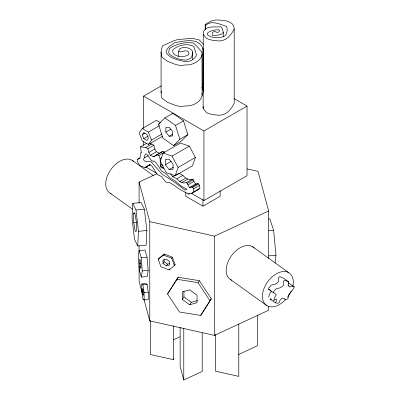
<?xml version="1.0" encoding="UTF-8"?>
<svg xmlns="http://www.w3.org/2000/svg" width="400" height="400" viewBox="0 0 400 400"><rect width="100%" height="100%" fill="white"/><g stroke="black" fill="none" stroke-linecap="round" stroke-linejoin="round"><path stroke-width="0.6" d="M132.795 203.315L132.045 217.985L134.515 239.31L137.73 245.965L146.105 245.21L146.85 230.54L144.38 209.215L141.165 202.56L132.795 203.315L136.005 209.965L138.475 231.29L137.73 245.965M205.18 29.625L205.18 24.63C209.105 21.485 214.03 19.395 219.145 20.07C224.945 20.43 234.195 21.205 234.2 28.975L234.2 103.255C231.205 109.305 226.765 114.885 219.525 115.23C215.1 115.005 210.58 114.61 206.525 112.68L203.13 108.54L203.285 32.165C206.155 24.995 215.045 27.495 221.11 26.805L222.285 28.715L223.36 32.31L223.36 36.68M203.13 108.54L203.285 106.445M275.095 263.11L275.965 255.205L273.63 230.33L269.825 218.835L268.615 218.945M275.455 302.865L276.66 299.985L276.035 298.945L273.6 300.74L274.5 297.675L276.31 294.855L274.77 293.265L273.55 292.85L268.575 289.28L268.87 287.83L271.285 285.07L274.935 284.355L277.36 282.905L278.565 281.69L278.245 280.53L278.515 277.79L279.72 276.58L283.705 278.315L288.675 281.885L288.13 286.07L288.425 285.28L289.675 286.995L292.105 285.865L294.27 286.835C293.045 291.3 287.3 293.39 288.01 298.695L284.945 299.785L284.62 298.605L282.16 298.09L280.03 300.075L279.74 301.54L278.83 302.96L277.605 303.195L275.455 302.865L270.48 299.3L270.965 298.145M139.135 250.605L138.19 256.735L139.29 269.965L141.33 277.065L147.215 276.535L148.16 270.405L147.06 257.175L145.02 250.075L139.135 250.605L141.175 257.705L142.27 270.93L141.33 277.065M178.625 56.425L178.625 51.455L179.565 48.915C183.605 46.28 188.86 47.28 192.185 50.53L192.495 52.4L191.96 56.245L190.985 57.995L186.57 60.115C180.27 60.055 173.91 58.005 169.11 53.865L168.73 52.11L169.5 48.48C176.35 43.875 185.225 41.69 193.38 43.055L196.67 45.95L201.94 52.245L202.15 95.425C200.15 103.08 192.15 106.25 184.885 105.97C178.675 107.67 173.16 104.315 167.525 102.325A120.175 69.38 0 0 1 161.605 97.725L161.085 92.96L161.085 51.96L162.195 46.51L162.745 45.675L174.41 40.505L178.03 39.56L192.21 38.3L199.25 39.95L203.5 44.375M161.085 92.96L161.455 91.14M273.55 292.85L273.845 291.4L276.26 288.635L279.91 287.925L282.33 286.47L283.535 285.255L283.22 284.095L283.49 281.355L284.69 280.145L288.675 281.885M203.045 92.565L203.365 91.285L202.885 89.39L202.885 48.395C198.11 37 183.84 41.19 174.71 42.63L168.89 46.91L166.21 50.73L166.06 52.34C169.485 58.19 176.735 59.65 182.805 61.11C187.8 62.995 193.01 60.395 196.055 56.34L196.335 54.42L193.89 46.505C187.08 42.89 178.92 45.105 173.04 49.51L172.625 51.43L173.32 53.43C177.15 57.32 183.51 57.485 188.135 54.985L189.01 53.65L188.3 51.865L187.34 51.14C184.26 49.82 181.575 52.975 178.625 51.455M268.63 297.175L269.525 294.11L271.335 291.29L269.8 289.7M163.15 153.065L160.265 161.35L166.285 172.69L175.19 175.745L192.49 165.755L195.38 157.47L189.36 146.13L180.45 143.075L163.15 153.065L172.06 156.12L178.08 167.46L175.19 175.745M202.15 54.43C200.15 62.08 192.15 65.255 184.885 64.97C178.675 66.67 173.16 63.315 167.525 61.33A120.175 69.38 0 0 1 161.605 56.73L161.085 51.96M167.56 293.935L178.18 277.27L199.395 280.68L211.32 298.765L202.03 313.44L200.695 315.43L179.485 312.02L167.56 293.935L178.18 277.27M200.695 315.43L211.32 298.765M234.2 28.975C231.205 35.025 226.765 40.605 219.525 40.95C215.1 40.725 210.58 40.33 206.525 38.4L203.13 34.26M158.215 259.33L158.915 258.285L164.31 254.03L172.41 257.205L175.115 264.63L174.415 265.675L169.015 269.925L160.915 266.755L158.215 259.33L163.61 255.075L164.31 254.03M162.96 263.445L162.96 260.055L166.315 259.11L169.665 261.555L169.665 264.945L166.315 265.89L162.96 263.445L164.12 261.715L164.12 259.46M166.315 265.89L167.475 264.16L169.71 263.53M174.415 265.675L171.71 258.245L172.41 257.205M169.015 269.925L169.715 268.885M182.3 299.385L182.3 291.935L189.67 289.86L197.035 295.23L197.035 302.68L189.67 304.755L182.3 299.385L183.935 296.945L183.935 291.36M176.845 279.26L198.06 282.67L199.395 280.68M189.67 304.755L191.305 302.315L197.535 300.56M160.515 122.72L156.4 120.345L142.235 128.525L139.15 132.915L142.235 140.865L148.405 144.43L162.57 136.25M142.235 134.695L143.775 132.5L146.86 134.28L148.405 138.26L146.86 140.45L143.775 138.67L142.235 134.695L144.91 133.15M148.405 144.43L151.49 140.04L161.985 133.98M223.36 32.31L221.31 34.375L217.57 35.145L212.46 35.495L212.13 34.63L212.435 32.75L213.2 31.965L214.46 31.42L217.01 32.355L218.345 32.245L219.355 31.26L219.605 30.325L218.28 29.69L214.06 30.115L211.045 30.95L208.03 32.525L207.24 34.155L207.755 35.035C213.19 38.59 219.455 38.495 225.19 35.83C226.96 33.095 228.125 29.34 226.305 26.34C219.84 24.24 211.325 19.81 205.52 25.515L205.52 29.26M158.52 124.29L164.85 117.93L172.825 113.325L183.5 120.81L187.845 134.655L181.515 141.015L173.54 145.62L162.87 138.135L158.52 124.29L159.585 123.675M171.98 114.175L172.825 113.325M173.54 145.62L179.87 139.26L187.845 134.655M140.055 157.89L137.54 159.345L137.54 161.955L139.925 165.61L145.005 167.64L149.905 164.66L152.015 166.24L157.26 174.59L161.53 176.47L165.26 181.66L167.405 182.6L169.28 182.39L173.835 185.1L178.94 188.795L188.35 194.05L192.31 193.095L193.86 191.715L199.895 188.23L199.555 185.415L198.73 183.945L197.67 183.64L195.57 184.03L189.535 187.515L187.895 184.91L187.335 183.28L186.27 182.65C179.8 184.49 178.22 178.115 172.725 176.895L170.63 173.66M192.31 193.095L198.345 189.61L199.895 188.23M144.985 157.535L143.62 158.66L143.585 159.935L145.68 161.83L150.505 161.13L162.08 174.17L174.885 182.425L185.085 190.13L186.925 189.245L181.57 186.395L175.14 180.935L169.805 177.775L166.88 174.405L161.57 170.93L156.065 162.81L153.97 160.925L153.165 161.415C149.665 160.085 149.065 155.805 146.14 153.73L145.335 154.21L144.195 157.065L144.985 157.535L148.195 155.68M174.13 265.405L175.115 264.63M137.54 159.345L139.875 158.385L140.85 152.515L141.375 152.825L140.49 146.89L145.76 147.48L147.845 148.71L148.82 152.45L150.35 155.265L153.5 156.81L162.73 151.405L164.825 152.01L158.79 155.495L156.695 154.89M153.5 156.81L162.73 151.405M143.575 128.47L143.575 96.105L161.35 85.845M142.235 128.525L148.405 132.085L159.425 125.725M143.775 138.67L148.06 136.195M164.85 117.93L175.525 125.415L183.5 120.81M165.835 132.075L165.835 127.59L169.195 127.29L172.56 131.475L172.56 135.96L169.195 136.26L165.835 132.075L171.02 129.08M140.49 146.89L146.525 143.4M145.76 147.48L151.8 143.995L153.88 145.225L154.855 148.965L156.39 151.78L159.54 153.325M169.195 136.26L172.825 134.165M147.845 148.71L153.88 145.225M148.82 152.45L154.855 148.965M150.35 155.265L156.39 151.78M143.575 96.105L203.94 130.96L247.03 106.08L247.03 175.68L203.94 200.56L191.005 193.09M163.975 168.465L161.855 167.855L160.54 166.75L160.08 158.475L161.585 157.605M146.645 166.645L150.165 164.61M145.005 167.64L150.035 164.735M172.06 156.12L189.36 146.13M160.285 165.31L162.295 164.15M160.54 166.75L163.055 165.3M165.29 164.75L165.29 159.575L169.17 159.23L173.05 164.055L173.05 169.23L169.17 169.575L165.29 164.75L171.115 161.39M161.855 167.855L163.365 166.985M169.17 169.575L173.405 167.135M178.08 167.46L195.38 157.47M172.725 176.895L178.765 173.41C184.255 174.63 185.84 181.005 192.305 179.165L193.37 179.795L193.93 181.425L195.57 184.03M176.975 178.765L183.015 175.28M179.655 181.655L185.69 178.17M181.785 182.59L187.82 179.105M186.27 182.65L192.305 179.165M187.335 183.28L193.37 179.795M187.895 184.91L193.93 181.425M189.535 187.515L191.63 187.13L197.67 183.64M191.63 187.13L192.69 187.43L198.73 183.945M193.86 191.715L193.52 188.9L199.555 185.415M188.35 194.05L189.355 193.47M185.78 191.93L185.78 196.245L202.975 206.175L220.17 196.245L220.17 190.695M139.095 203.235L139.095 182.01L157.135 173.625M139.095 182.01L149.765 221.645L214.55 236.13L268.665 210.975L257.995 171.34L247.1 168.905M173.275 339.85L179.93 336.76M143.945 299.285L149.765 320.9L214.55 335.385L268.665 310.23L268.665 306.485M180.145 327.28L180.145 366.495L183.78 380L202.215 371.43L202.215 332.84M238.425 354.575L257.35 345.78L257.35 315.435M133.525 213.28L134.81 212.705L136.32 221.555L136.545 230.975L135.265 231.55L133.755 222.7L133.525 213.28L134.725 213.17M197.215 189.885L198.345 189.61M136.005 209.965L144.38 209.215M133.755 222.7L136.75 222.435M138.475 231.29L146.85 230.54M268.795 230.76L273.63 230.33M141.175 257.705L147.06 257.175M139.57 263.405L139.57 259.355L140.23 259.78L140.89 264.26L140.89 268.31L140.23 267.885L139.57 263.405L140.745 263.3M268.715 255.855L275.965 255.205M142.27 270.93L148.16 270.405M141.74 283.97L145.92 283.595L147.095 284.355L148.275 292.34L148.275 299.565L144.095 299.94L142.915 299.185L141.74 291.195L141.74 283.97L142.915 284.73L147.095 284.355M142.4 291.645L142.4 288.695L142.88 289.005L143.36 295.215L142.88 294.905L142.4 291.645L143.615 291.535M144.095 299.94L144.095 292.715L148.275 292.34M149.455 143.73L151.8 143.995M270.48 299.3L271.555 299.465M173.66 325.625L173.66 359.71L150.5 354.535L150.5 320.45M268.575 289.28L269.39 289.56M163.61 255.075L171.71 258.245M288.215 282.785L294.27 286.835M234.195 98.67L247.03 106.08M145.73 166.95L156.51 173.175M132.085 160.27L153.34 175.515M252.515 246.68L288.775 272.685M110.22 193.23L132.485 209.2M230.7 279.685L266.96 305.69M164.12 261.715L167.475 264.16M183.935 296.945L191.305 302.315M201.655 87.54L202.885 89.39M198.06 282.67L209.985 300.755M192.69 187.43L193.52 188.9M158.79 155.495L160.08 158.475M148.405 132.085L151.49 140.04M205.18 24.63L205.52 25.515M175.525 125.415L179.87 139.26M202.885 48.395L203.285 49.845L203.285 90.84M173.34 358.53L173.66 359.71M142.165 292.675L139.095 281.27L139.095 266.285M142.915 284.73L144.095 292.715M201.94 93.245L202.15 95.425M268.665 210.975L268.665 258.42M238.79 323.985L238.79 376.395L215.445 371.175L215.445 334.365M214.55 236.13L214.55 335.385M203.94 130.96L203.94 200.56M202.975 199.385L202.975 206.175M192.495 52.4L192.495 59.85M183.78 328.335L183.78 380M149.765 221.645L149.765 320.9M143.575 141.545L143.575 145.275M139.095 245.685L139.095 251.93M231.69 280.175A19.8 12.595 -54.4 0 1 231.19 256.1A19.8 12.595 -54.4 0 1 254.245 248.04M285.58 299.605A19.8 12.595 -54.4 0 1 262.97 300.3A19.8 12.595 -54.4 0 1 277.87 273.02A19.8 12.595 -54.4 0 1 292.77 286.45M291.225 291.065A19.8 12.595 -54.4 0 1 287.785 296.965M111.205 193.725A19.795 12.59 -54.4 0 1 110.765 169.63A19.795 12.59 -54.4 0 1 133.81 161.635"/></g></svg>
